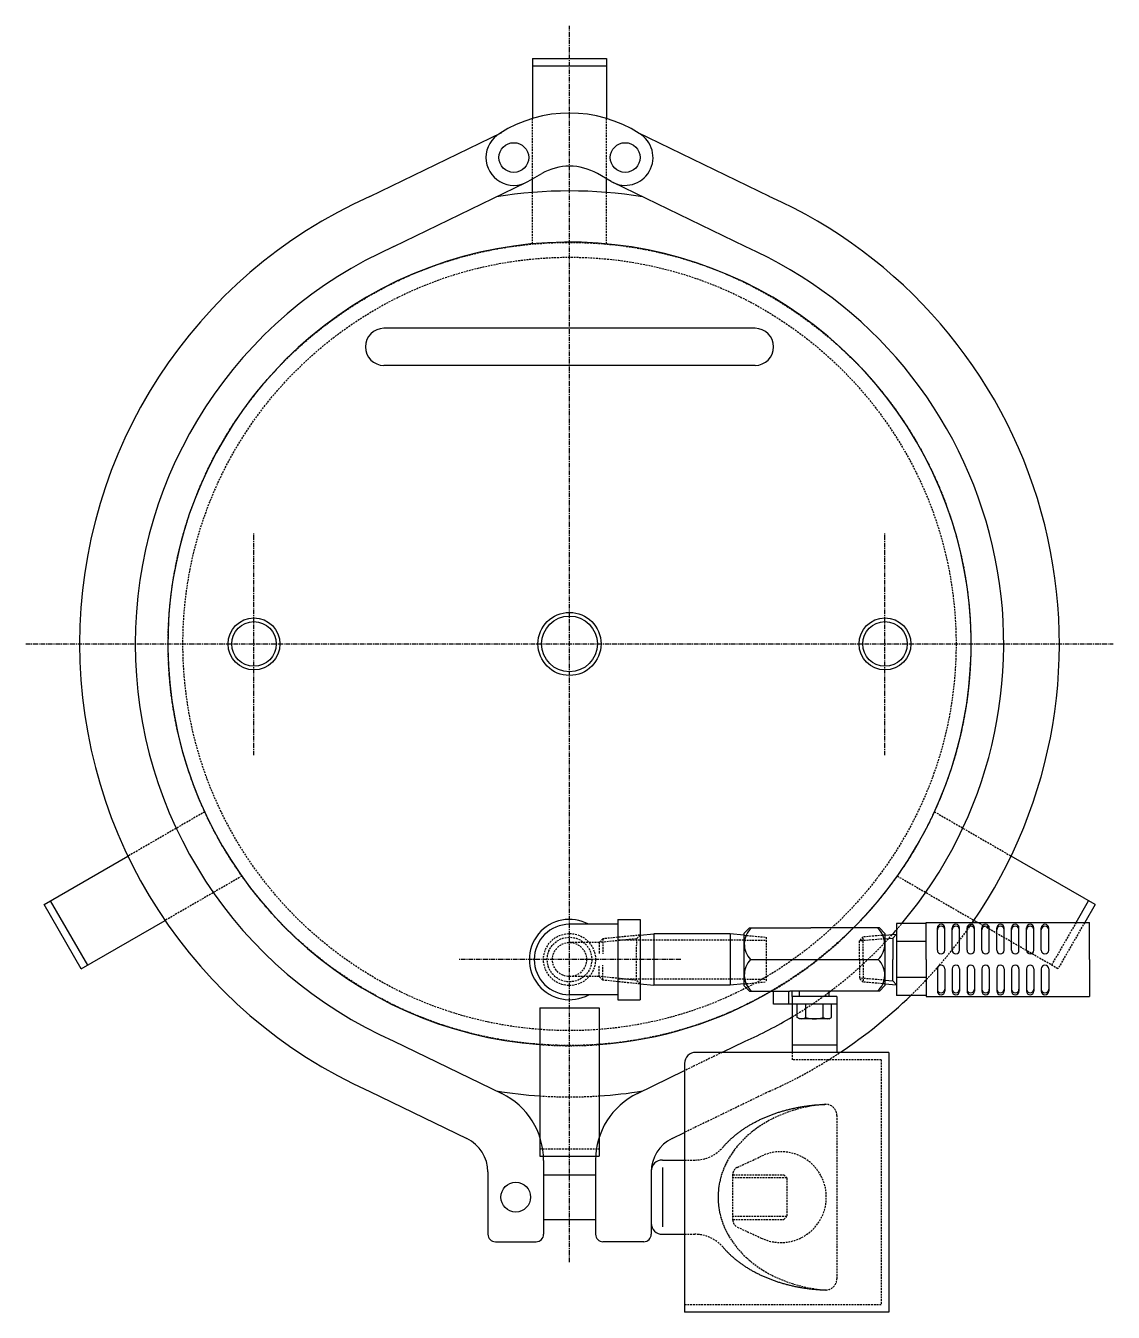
# Model space of a CAD drawing. Extents: x 249 to 974, y 18 to 1071.
# Drawn here: x 270 to 563, y 724.5 to 1071 of the extents above; entities that cross this region are included whole.
import ezdxf

# ---------------------------------------------------------------- set-up
doc = ezdxf.new("R2010")
doc.units = 0
doc.linetypes.add('CENTER', pattern=[2, 1.25, -0.25, 0.25, -0.25])
doc.linetypes.add('DASHED', pattern=[0.75, 0.5, -0.25])
doc.layers.get('0').update_dxf_attribs({"linetype": 'CONTINUOUS'})
doc.layers.add('CENTER', color=1, linetype='CENTER')

msp = doc.modelspace()

# ---------------------------------------------------------------- linework, layer by layer
at = {"color": 7, "linetype": 'CONTINUOUS'}
for p, q in [((406.5, 1062.2), (426.5, 1062.2)), ((406.5, 1062.2), (406.5, 1046.04)), ((426.5, 1062.2), (426.5, 1046.03)), ((406.5, 1060.2), (426.5, 1060.2)), ((362.67, 1025.03), (398.23, 1042.27)), ((470.35, 1025.03), (434.79, 1042.27)), ((405.25, 1029.02), (409.01, 1031.19)), ((406.5, 1026.1), (406.5, 1029.74)), ((427.77, 1029.02), (424.01, 1031.19)), ((426.5, 1026.11), (426.5, 1029.75)), ((369.21, 1011.53), (404.77, 1028.77)), ((463.81, 1011.53), (428.25, 1028.77)), ((466.5, 989.52), (366.5, 989.52)), ((466.5, 979.52), (366.5, 979.52)), ((274.97, 834.31), (297.53, 847.34)), ((558.09, 834.35), (535.49, 847.4)), ((286.7, 818), (276.7, 835.31)), ((552.99, 829.52), (556.36, 835.35)), ((284.97, 817), (274.97, 834.31)), ((558.09, 834.35), (555.3, 829.52)), ((284.97, 817), (307.54, 830.03)), ((429.55, 829.01), (416.5, 829.01)), ((429.55, 830.33), (429.55, 808.7)), ((429.55, 830.33), (435.5, 830.33)), ((435.5, 830.33), (435.5, 808.7)), ((512.6, 829.22), (504.6, 829.22)), ((504.6, 829.22), (504.6, 819.52)), ((512.6, 829.52), (556.6, 829.52)), ((512.6, 819.52), (512.6, 829.52)), ((525.5, 830.07), (526.48, 829.51)), ((556.6, 819.52), (556.6, 829.52)), ((435.5, 826.07), (439.2, 826.42)), ((435.5, 826.07), (435.5, 812.96)), ((459.8, 826.42), (439.2, 826.42)), ((439.2, 826.42), (439.2, 812.62)), ((459.8, 826.42), (459.8, 812.62)), ((463.5, 826.07), (459.8, 826.42)), ((465, 828.02), (463.5, 826.52)), ((463.5, 826.52), (463.5, 812.52)), ((463.5, 826.04), (463.5, 812.96)), ((465, 828.02), (481.5, 828.02)), ((500, 828.02), (481.5, 828.02)), ((500, 828.02), (501.5, 826.52)), ((501.5, 826.52), (501.5, 812.52)), ((501.5, 826.09), (504.6, 826.34)), ((501.5, 826.09), (501.5, 812.94)), ((501.5, 825.09), (503.6, 825.26)), ((504.6, 826.34), (503.6, 825.26)), ((503.6, 825.26), (503.6, 819.52)), ((515.6, 822.02), (515.6, 828.02)), ((517.6, 822.02), (517.6, 828.02)), ((519.6, 822.02), (519.6, 828.02)), ((521.6, 822.02), (521.6, 828.02)), ((523.6, 822.02), (523.6, 828.02)), ((525.6, 822.02), (525.6, 828.02)), ((527.6, 822.02), (527.6, 828.02)), ((529.6, 822.02), (529.6, 828.02)), ((531.6, 822.02), (531.6, 828.02)), ((533.6, 822.02), (533.6, 828.02)), ((535.6, 822.02), (535.6, 828.02)), ((537.6, 822.02), (537.6, 828.02)), ((539.6, 822.02), (539.6, 828.02)), ((541.6, 822.02), (541.6, 828.02)), ((543.6, 822.02), (543.6, 828.02)), ((545.6, 822.02), (545.6, 828.02)), ((512.6, 824.37), (504.6, 824.37)), ((465.31, 819.52), (499.69, 819.52)), ((503.6, 813.77), (503.6, 819.52)), ((504.6, 819.52), (504.6, 809.82)), ((512.6, 819.52), (512.6, 809.52)), ((556.6, 819.52), (556.6, 809.52)), ((512.6, 814.67), (504.6, 814.67)), ((515.6, 817.02), (515.6, 811.02)), ((517.6, 817.02), (517.6, 811.02)), ((519.6, 817.02), (519.6, 811.02)), ((521.6, 817.02), (521.6, 811.02)), ((523.6, 817.02), (523.6, 811.02)), ((525.6, 817.02), (525.6, 811.02)), ((527.6, 817.02), (527.6, 811.02)), ((529.6, 817.02), (529.6, 811.02)), ((531.6, 817.02), (531.6, 811.02)), ((533.6, 817.02), (533.6, 811.02)), ((535.6, 817.02), (535.6, 811.02)), ((537.6, 817.02), (537.6, 811.02)), ((539.6, 817.02), (539.6, 811.02)), ((541.6, 817.02), (541.6, 811.02)), ((543.6, 817.02), (543.6, 811.02)), ((545.6, 817.02), (545.6, 811.02)), ((435.5, 812.96), (439.2, 812.62)), ((459.8, 812.62), (439.2, 812.62)), ((463.5, 812.96), (459.8, 812.62)), ((465, 811.02), (463.5, 812.52)), ((465, 811.02), (475.86, 811.02)), ((471.5, 807.52), (471.5, 811.02)), ((475.5, 811.02), (475.5, 807.52)), ((487.14, 811.02), (475.86, 811.02)), ((476.5, 809.52), (476.5, 811.02)), ((478.5, 809.52), (478.5, 811.02)), ((486.5, 809.52), (486.5, 811.02)), ((500, 811.02), (487.14, 811.02)), ((500, 811.02), (501.5, 812.52)), ((501.5, 813.95), (503.6, 813.77)), ((501.5, 812.94), (504.6, 812.69)), ((504.6, 812.69), (503.6, 813.77)), ((429.55, 810.02), (416.5, 810.02)), ((429.55, 808.7), (435.5, 808.7)), ((476.5, 807.52), (471.5, 807.52)), ((488.5, 809.52), (476.5, 809.52)), ((476.5, 809.52), (476.5, 794.52)), ((488.5, 807.52), (476.5, 807.52)), ((487.12, 807.52), (477.88, 807.52)), ((477.88, 803.87), (477.88, 807.52)), ((480.19, 803.87), (480.19, 807.52)), ((484.81, 803.87), (484.81, 807.52)), ((487.12, 803.87), (487.12, 807.52)), ((488.5, 809.52), (488.5, 794.52)), ((512.6, 809.82), (504.6, 809.82)), ((512.6, 809.52), (556.6, 809.52)), ((408.5, 806.52), (408.5, 766.52)), ((408.5, 806.52), (424.5, 806.52)), ((424.5, 806.52), (424.5, 766.52)), ((478.5, 803.52), (477.88, 803.87)), ((486.5, 803.52), (478.5, 803.52)), ((486.5, 803.52), (487.12, 803.87)), ((369.21, 797.5), (398.24, 783.43)), ((457.7, 794.55), (463.79, 797.5)), ((502.5, 794.52), (450.5, 794.52)), ((476.5, 796.52), (488.5, 796.52)), ((502.5, 794.52), (502.5, 724.52)), ((447.5, 791.52), (447.5, 724.52)), ((434.8, 783.45), (447.5, 789.6)), ((362.67, 784), (388.88, 771.3)), ((444.16, 771.32), (447.5, 772.94)), ((408.5, 766.52), (424.5, 766.52)), ((409.52, 765.43), (409.52, 745.52)), ((423.52, 765.45), (423.52, 745.52)), ((438.52, 762.52), (438.52, 748.52)), ((438.52, 762.32), (438.52, 745.52)), ((441.52, 765.52), (447.5, 765.52)), ((441.52, 763.52), (441.52, 747.52)), ((441.52, 763.52), (441.52, 747.52)), ((394.52, 762.3), (394.52, 745.52)), ((409.5, 761.52), (423.5, 761.52)), ((438.52, 759.18), (438.52, 745.52)), ((409.5, 749.52), (423.5, 749.52)), ((441.52, 745.52), (447.5, 745.52)), ((396.52, 743.52), (407.52, 743.52)), ((436.52, 743.52), (425.52, 743.52)), ((502.5, 724.52), (447.5, 724.52))]:
    msp.add_line(p, q, dxfattribs=at)
at = {"color": 3, "linetype": 'DASHED'}
for p, q in [((406.5, 1029.74), (406.5, 1046.04)), ((426.5, 1029.75), (426.5, 1046.03)), ((406.5, 1012.2), (406.5, 1026.1)), ((426.5, 1012.2), (426.5, 1026.11)), ((514.79, 859.35), (535.49, 847.4)), ((318.27, 859.32), (297.53, 847.34)), ((328.27, 842), (307.54, 830.03)), ((504.79, 842.03), (525.5, 830.07)), ((548.09, 817.03), (526.48, 829.51)), ((552.99, 829.52), (546.36, 818.03)), ((555.3, 829.52), (548.09, 817.03)), ((425.51, 825.1), (424.51, 824.1)), ((434.51, 825.09), (424.51, 824.1)), ((425.51, 825.1), (425.5, 821.09)), ((435.51, 826.09), (425.51, 825.1)), ((435.5, 826.07), (429.5, 825.52)), ((429.5, 825.52), (429.5, 813.52)), ((435.5, 824.77), (429.5, 824.77)), ((434.51, 825.09), (434.49, 813.94)), ((435.51, 826.09), (434.51, 825.09)), ((463.5, 824.77), (435.5, 824.77)), ((463.5, 826.07), (469.5, 825.52)), ((463.5, 824.77), (469.5, 824.77)), ((469.5, 825.52), (469.5, 813.52)), ((495.6, 825.6), (494.6, 824.52)), ((501.5, 825.09), (494.6, 824.52)), ((501.5, 826.09), (495.6, 825.6)), ((495.6, 819.52), (495.6, 825.6)), ((424.51, 824.1), (416.51, 824.1)), ((424.51, 824.1), (424.5, 821.09)), ((494.6, 819.52), (494.6, 824.52)), ((494.6, 819.52), (494.6, 824.52)), ((424.49, 814.96), (424.5, 817.97)), ((425.49, 813.96), (425.5, 817.97)), ((494.6, 819.52), (494.6, 814.52)), ((494.6, 819.52), (494.6, 814.52)), ((495.6, 819.52), (495.6, 813.44)), ((424.49, 814.96), (416.5, 814.93)), ((434.49, 813.94), (424.49, 814.96)), ((425.49, 813.96), (424.49, 814.96)), ((495.6, 813.44), (494.6, 814.52)), ((501.5, 813.95), (494.6, 814.52)), ((435.49, 812.94), (425.49, 813.96)), ((435.5, 814.27), (429.5, 814.27)), ((435.5, 812.96), (429.5, 813.52)), ((435.49, 812.94), (434.49, 813.94)), ((463.5, 814.27), (435.5, 814.27)), ((463.5, 814.27), (469.5, 814.27)), ((463.5, 812.96), (469.5, 813.52)), ((501.5, 812.95), (495.6, 813.44)), ((457.7, 794.55), (447.5, 789.6)), ((476.5, 794.52), (476.5, 792.52)), ((500.5, 792.52), (476.5, 792.52)), ((500.5, 792.52), (500.5, 726.52)), ((470.33, 784), (447.5, 772.94)), ((488.52, 777.53), (488.52, 733.51)), ((408.5, 768.52), (424.5, 768.52)), ((461.68, 763.55), (468.18, 766.55)), ((447.5, 765.52), (450.28, 765.52)), ((460.52, 749.3), (460.52, 761.74)), ((460.52, 761.52), (474.22, 761.52)), ((475.02, 760.72), (460.52, 760.72)), ((474.22, 761.52), (475.02, 760.72)), ((475.02, 760.72), (475.02, 750.32)), ((475.02, 750.32), (460.52, 750.32)), ((460.52, 749.52), (474.22, 749.52)), ((474.22, 749.52), (475.02, 750.32)), ((447.5, 745.52), (450.28, 745.52)), ((461.68, 747.48), (468.18, 744.49)), ((500.5, 726.52), (447.5, 726.52))]:
    msp.add_line(p, q, dxfattribs=at)
for points in [[(485.52, 780.52, 0), (484.79, 780.46, 0), (484.05, 780.38, 0), (483.32, 780.29, 0), (482.6, 780.19, 0), (481.87, 780.08, 0), (481.15, 779.95, 0), (480.44, 779.81, 0), (479.72, 779.66, 0), (479.01, 779.49, 0), (478.31, 779.32, 0), (477.62, 779.12, 0), (476.92, 778.92, 0), (476.24, 778.7, 0), (475.56, 778.48, 0), (474.89, 778.24, 0), (474.22, 777.98, 0), (473.57, 777.72, 0), (472.92, 777.44, 0), (472.28, 777.15, 0), (471.65, 776.85, 0), (471.02, 776.54, 0), (470.41, 776.22, 0), (469.81, 775.88, 0), (469.21, 775.54, 0), (468.63, 775.19, 0), (468.06, 774.82, 0), (467.49, 774.45, 0), (466.94, 774.06, 0), (466.4, 773.66, 0), (465.87, 773.26, 0), (465.36, 772.84, 0), (464.86, 772.42, 0), (464.36, 771.99, 0), (463.89, 771.54, 0), (463.42, 771.1, 0), (462.97, 770.64, 0), (462.53, 770.17, 0), (462.11, 769.7, 0), (461.7, 769.21, 0), (461.3, 768.72, 0), (460.92, 768.23, 0), (460.56, 767.72, 0), (460.2, 767.22, 0), (459.87, 766.7, 0), (459.55, 766.18, 0), (459.24, 765.65, 0), (458.95, 765.12, 0), (458.68, 764.58, 0), (458.42, 764.04, 0), (458.18, 763.49, 0), (457.95, 762.94, 0), (457.74, 762.38, 0), (457.54, 761.82, 0), (457.37, 761.26, 0), (457.21, 760.69, 0), (457.06, 760.13, 0), (456.94, 759.55, 0), (456.82, 758.98, 0), (456.73, 758.41, 0), (456.65, 757.83, 0), (456.6, 757.25, 0), (456.55, 756.67, 0), (456.53, 756.1, 0), (456.52, 755.52, 0), (456.53, 754.94, 0), (456.55, 754.36, 0), (456.6, 753.78, 0), (456.65, 753.2, 0), (456.73, 752.63, 0), (456.82, 752.05, 0), (456.94, 751.48, 0), (457.06, 750.91, 0), (457.21, 750.34, 0), (457.37, 749.77, 0), (457.54, 749.21, 0), (457.74, 748.65, 0), (457.95, 748.1, 0), (458.18, 747.54, 0), (458.42, 747, 0), (458.68, 746.45, 0), (458.95, 745.92, 0), (459.24, 745.38, 0), (459.55, 744.86, 0), (459.87, 744.33, 0), (460.2, 743.82, 0), (460.56, 743.31, 0), (460.92, 742.81, 0), (461.3, 742.31, 0), (461.7, 741.82, 0), (462.11, 741.34, 0), (462.53, 740.86, 0), (462.97, 740.4, 0), (463.42, 739.94, 0), (463.89, 739.49, 0), (464.36, 739.05, 0), (464.86, 738.61, 0), (465.36, 738.19, 0), (465.87, 737.77, 0), (466.4, 737.37, 0), (466.94, 736.97, 0), (467.49, 736.59, 0), (468.06, 736.21, 0), (468.63, 735.85, 0), (469.21, 735.49, 0), (469.81, 735.15, 0), (470.41, 734.81, 0), (471.02, 734.49, 0), (471.65, 734.18, 0), (472.28, 733.88, 0), (472.92, 733.59, 0), (473.57, 733.32, 0), (474.22, 733.05, 0), (474.89, 732.8, 0), (475.56, 732.56, 0), (476.24, 732.33, 0), (476.92, 732.11, 0), (477.62, 731.91, 0), (478.31, 731.72, 0), (479.01, 731.54, 0), (479.72, 731.37, 0), (480.44, 731.22, 0), (481.15, 731.08, 0), (481.87, 730.95, 0), (482.6, 730.84, 0), (483.32, 730.74, 0), (484.05, 730.65, 0), (484.79, 730.58, 0), (485.52, 730.52, 0)], [(457.87, 769.01, 0), (458.01, 769.17, 0), (458.14, 769.32, 0), (458.28, 769.48, 0), (458.42, 769.63, 0), (458.57, 769.78, 0), (458.71, 769.94, 0), (458.86, 770.09, 0), (459, 770.24, 0), (459.15, 770.39, 0), (459.3, 770.54, 0), (459.45, 770.69, 0), (459.61, 770.84, 0), (459.76, 770.99, 0), (459.92, 771.13, 0), (460.08, 771.28, 0), (460.24, 771.42, 0), (460.4, 771.57, 0), (460.56, 771.71, 0), (460.73, 771.85, 0), (460.89, 771.99, 0), (461.06, 772.13, 0), (461.23, 772.27, 0), (461.4, 772.41, 0), (461.57, 772.54, 0), (461.75, 772.68, 0), (461.92, 772.82, 0), (462.1, 772.95, 0), (462.28, 773.08, 0), (462.46, 773.22, 0), (462.64, 773.35, 0), (462.82, 773.48, 0), (463.01, 773.61, 0), (463.19, 773.74, 0), (463.38, 773.86, 0), (463.57, 773.99, 0), (463.76, 774.11, 0), (463.95, 774.24, 0), (464.14, 774.36, 0), (464.33, 774.48, 0), (464.53, 774.61, 0), (464.72, 774.73, 0), (464.92, 774.84, 0), (465.12, 774.96, 0), (465.32, 775.08, 0), (465.52, 775.2, 0), (465.73, 775.31, 0), (465.93, 775.42, 0), (466.14, 775.54, 0), (466.34, 775.65, 0), (466.55, 775.76, 0), (466.76, 775.87, 0), (466.97, 775.97, 0), (467.18, 776.08, 0), (467.39, 776.19, 0), (467.61, 776.29, 0), (467.82, 776.39, 0), (468.04, 776.5, 0), (468.26, 776.6, 0), (468.48, 776.7, 0), (468.69, 776.8, 0), (468.92, 776.89, 0), (469.14, 776.99, 0), (469.36, 777.09, 0), (469.58, 777.18, 0), (469.81, 777.27, 0), (470.03, 777.36, 0), (470.26, 777.46, 0), (470.49, 777.54, 0), (470.72, 777.63, 0), (470.95, 777.72, 0), (471.18, 777.8, 0), (471.41, 777.89, 0), (471.64, 777.97, 0), (471.88, 778.05, 0), (472.11, 778.13, 0), (472.35, 778.21, 0), (472.58, 778.29, 0), (472.82, 778.37, 0), (473.06, 778.44, 0), (473.3, 778.52, 0), (473.54, 778.59, 0), (473.78, 778.66, 0), (474.02, 778.73, 0), (474.26, 778.8, 0), (474.51, 778.87, 0), (474.75, 778.93, 0), (475, 779, 0), (475.24, 779.06, 0), (475.49, 779.13, 0), (475.74, 779.19, 0), (475.98, 779.25, 0), (476.23, 779.31, 0), (476.48, 779.36, 0), (476.73, 779.42, 0), (476.98, 779.47, 0), (477.23, 779.53, 0), (477.48, 779.58, 0), (477.74, 779.63, 0), (477.99, 779.68, 0), (478.24, 779.73, 0), (478.5, 779.77, 0), (478.75, 779.82, 0), (479.01, 779.86, 0), (479.26, 779.91, 0), (479.52, 779.95, 0), (479.77, 779.99, 0), (480.03, 780.02, 0), (480.29, 780.06, 0), (480.55, 780.1, 0), (480.81, 780.13, 0), (481.07, 780.17, 0), (481.32, 780.2, 0), (481.58, 780.23, 0), (481.85, 780.26, 0), (482.11, 780.28, 0), (482.37, 780.31, 0), (482.63, 780.34, 0), (482.89, 780.36, 0), (483.15, 780.38, 0), (483.41, 780.4, 0), (483.68, 780.42, 0), (483.94, 780.44, 0), (484.2, 780.46, 0), (484.46, 780.47, 0), (484.73, 780.48, 0), (484.99, 780.5, 0), (485.26, 780.51, 0), (485.52, 780.52, 0)], [(457.87, 742.02, 0), (458.01, 741.87, 0), (458.14, 741.71, 0), (458.28, 741.56, 0), (458.42, 741.4, 0), (458.57, 741.25, 0), (458.71, 741.1, 0), (458.86, 740.94, 0), (459, 740.79, 0), (459.15, 740.64, 0), (459.3, 740.49, 0), (459.45, 740.34, 0), (459.61, 740.2, 0), (459.76, 740.05, 0), (459.92, 739.9, 0), (460.08, 739.76, 0), (460.24, 739.61, 0), (460.4, 739.47, 0), (460.56, 739.33, 0), (460.73, 739.18, 0), (460.89, 739.04, 0), (461.06, 738.9, 0), (461.23, 738.76, 0), (461.4, 738.63, 0), (461.57, 738.49, 0), (461.75, 738.35, 0), (461.92, 738.22, 0), (462.1, 738.08, 0), (462.28, 737.95, 0), (462.46, 737.82, 0), (462.64, 737.69, 0), (462.82, 737.56, 0), (463.01, 737.43, 0), (463.19, 737.3, 0), (463.38, 737.17, 0), (463.57, 737.04, 0), (463.76, 736.92, 0), (463.95, 736.79, 0), (464.14, 736.67, 0), (464.33, 736.55, 0), (464.53, 736.43, 0), (464.72, 736.31, 0), (464.92, 736.19, 0), (465.12, 736.07, 0), (465.32, 735.95, 0), (465.52, 735.84, 0), (465.73, 735.72, 0), (465.93, 735.61, 0), (466.14, 735.5, 0), (466.34, 735.39, 0), (466.55, 735.28, 0), (466.76, 735.17, 0), (466.97, 735.06, 0), (467.18, 734.95, 0), (467.39, 734.85, 0), (467.61, 734.74, 0), (467.82, 734.64, 0), (468.04, 734.54, 0), (468.26, 734.43, 0), (468.48, 734.34, 0), (468.69, 734.24, 0), (468.92, 734.14, 0), (469.14, 734.04, 0), (469.36, 733.95, 0), (469.58, 733.85, 0), (469.81, 733.76, 0), (470.03, 733.67, 0), (470.26, 733.58, 0), (470.49, 733.49, 0), (470.72, 733.4, 0), (470.95, 733.31, 0), (471.18, 733.23, 0), (471.41, 733.14, 0), (471.64, 733.06, 0), (471.88, 732.98, 0), (472.11, 732.9, 0), (472.35, 732.82, 0), (472.58, 732.74, 0), (472.82, 732.66, 0), (473.06, 732.59, 0), (473.3, 732.52, 0), (473.54, 732.44, 0), (473.78, 732.37, 0), (474.02, 732.3, 0), (474.26, 732.23, 0), (474.51, 732.16, 0), (474.75, 732.1, 0), (475, 732.03, 0), (475.24, 731.97, 0), (475.49, 731.91, 0), (475.74, 731.85, 0), (475.98, 731.78, 0), (476.23, 731.73, 0), (476.48, 731.67, 0), (476.73, 731.61, 0), (476.98, 731.56, 0), (477.23, 731.5, 0), (477.48, 731.45, 0), (477.74, 731.4, 0), (477.99, 731.35, 0), (478.24, 731.3, 0), (478.5, 731.26, 0), (478.75, 731.21, 0), (479.01, 731.17, 0), (479.26, 731.13, 0), (479.52, 731.09, 0), (479.77, 731.05, 0), (480.03, 731.01, 0), (480.29, 730.97, 0), (480.55, 730.93, 0), (480.81, 730.9, 0), (481.07, 730.87, 0), (481.32, 730.84, 0), (481.58, 730.8, 0), (481.85, 730.78, 0), (482.11, 730.75, 0), (482.37, 730.72, 0), (482.63, 730.7, 0), (482.89, 730.67, 0), (483.15, 730.65, 0), (483.41, 730.63, 0), (483.68, 730.61, 0), (483.94, 730.6, 0), (484.2, 730.58, 0), (484.46, 730.56, 0), (484.73, 730.55, 0), (484.99, 730.54, 0), (485.26, 730.53, 0), (485.52, 730.52, 0)]]:
    msp.add_polyline3d(points, dxfattribs=at)
at = {"color": 7, "linetype": 'CONTINUOUS'}
for centre, radius in [((401.5, 1035.52), 4), ((431.5, 1035.52), 4), ((331.5, 904.52), 7), ((416.5, 904.52), 8.5), ((416.5, 904.52), 7.5), ((501.5, 904.52), 7), ((331.5, 904.52), 6), ((501.5, 904.52), 6), ((402.02, 755.52), 4)]:
    msp.add_circle(centre, radius, dxfattribs=at)
at = {"color": 3, "linetype": 'DASHED'}
for centre, radius in [((416.5, 904.52), 108.15), ((416.5, 904.52), 104.15), ((416.5, 819.52), 7), ((416.5, 819.52), 6), ((416.5, 819.52), 4.59)]:
    msp.add_circle(centre, radius, dxfattribs=at)
at = {"color": 7, "linetype": 'CONTINUOUS'}
for centre, radius, start, end in [((416.5, 1012.76), 34.74, 57.336, 122.6612), ((401.5, 1035.52), 7.5, 120, 300), ((431.5, 1035.52), 7.5, 240, 60), ((416.51, 1018.2), 15, 60, 120), ((416.52, 904.52), 122, 80.7261, 99.2901), ((416.5, 904.52), 131.99, 114.0679, 245.9321), ((416.5, 904.52), 131.99, 325.3741, 65.9321), ((416.5, 904.52), 108.21, 315.0318, 265.7601), ((416.5, 904.52), 117, 113.842, 246.158), ((416.5, 904.52), 117, 319.9396, 66.158), ((366.5, 984.52), 5, 90, 270), ((466.5, 984.52), 5, 270, 90), ((416.5, 819.52), 10.82, 61.3057, 298.6943), ((416.5, 819.52), 9.49, 90, 270), ((516.6, 828.02), 1, 0, 180), ((516.6, 827.52), 1, 0, 180), ((520.6, 828.02), 1, 0, 180), ((520.6, 827.52), 1, 0, 180), ((524.6, 828.02), 1, 0, 180), ((524.6, 827.52), 1, 0, 180), ((528.6, 828.02), 1, 0, 180), ((528.6, 827.52), 1, 0, 180), ((532.6, 828.02), 1, 0, 180), ((532.6, 827.52), 1, 0, 180), ((536.6, 828.02), 1, 0, 180), ((536.6, 827.52), 1, 0, 180), ((540.6, 828.02), 1, 0, 180), ((540.6, 827.52), 1, 0, 180), ((544.6, 828.02), 1, 0, 180), ((544.6, 827.52), 1, 0, 180), ((469.47, 823.67), 5.88, 132.2822, 224.947), ((495.65, 823.67), 5.8, 314.1982, 48.5726), ((416.5, 904.52), 117, 318.0154, 318.8502), ((516.6, 822.02), 1, 180, 0), ((520.6, 822.02), 1, 180, 0), ((524.6, 822.02), 1, 180, 0), ((528.6, 822.02), 1, 180, 0), ((532.6, 822.02), 1, 180, 0), ((536.6, 822.02), 1, 180, 0), ((540.6, 822.02), 1, 180, 0), ((544.6, 822.02), 1, 180, 0), ((469.47, 815.36), 5.88, 135.053, 227.7178), ((495.65, 815.36), 5.8, 311.4274, 45.8018), ((516.6, 817.02), 1, 0, 180), ((520.6, 817.02), 1, 0, 180), ((524.6, 817.02), 1, 0, 180), ((528.6, 817.02), 1, 0, 180), ((532.6, 817.02), 1, 0, 180), ((536.6, 817.02), 1, 0, 180), ((540.6, 817.02), 1, 0, 180), ((544.6, 817.02), 1, 0, 180), ((416.5, 904.52), 108.21, 274.2399, 300.2515), ((516.6, 811.52), 1, 180, 0), ((516.6, 811.02), 1, 180, 0), ((520.6, 811.52), 1, 180, 0), ((520.6, 811.02), 1, 180, 0), ((524.6, 811.52), 1, 180, 0), ((524.6, 811.02), 1, 180, 0), ((528.6, 811.52), 1, 180, 0), ((528.6, 811.02), 1, 180, 0), ((532.6, 811.52), 1, 180, 0), ((532.6, 811.02), 1, 180, 0), ((536.6, 811.52), 1, 180, 0), ((536.6, 811.02), 1, 180, 0), ((540.6, 811.52), 1, 180, 0), ((540.6, 811.02), 1, 180, 0), ((544.6, 811.52), 1, 180, 0), ((544.6, 811.02), 1, 180, 0), ((416.5, 904.52), 131.99, 303.5752, 314.1545), ((416.5, 904.52), 117, 293.842, 300.8519), ((479.04, 805.56), 2.04, 235.6158, 304.3842), ((482.5, 811.16), 7.64, 252.412, 287.588), ((485.96, 805.56), 2.04, 235.6158, 304.3842), ((450.5, 791.52), 3, 90, 180), ((416.52, 904.52), 122, 260.7099, 266.2311), ((389.52, 765.43), 20, 360, 64.1441), ((443.52, 765.45), 20, 115.8559, 180), ((416.52, 904.52), 122, 273.7507, 279.2624), ((384.52, 762.3), 10, 0, 64.1441), ((448.52, 762.32), 10, 115.8559, 180), ((441.52, 762.52), 3, 90, 180), ((441.52, 748.52), 3, 180, 270), ((396.52, 745.52), 2, 180, 270), ((407.52, 745.52), 2, 270, 0), ((425.52, 745.52), 2, 180, 270), ((436.52, 745.52), 2, 270, 0)]:
    msp.add_arc(centre, radius, start, end, dxfattribs=at)
at = {"color": 3, "linetype": 'DASHED'}
for centre, radius, start, end in [((416.5, 904.52), 117, 318.8502, 319.9396), ((416.5, 904.52), 131.99, 314.1545, 325.3741), ((416.5, 904.52), 108.21, 300.2515, 315.0318), ((416.5, 904.52), 117, 300.8519, 318.0154), ((416.5, 904.52), 108.21, 265.7601, 274.2399), ((416.5, 904.52), 131.99, 294.0679, 303.5752), ((416.52, 904.52), 122, 266.2311, 273.7507), ((485.53, 777.53), 2.99, 359.8833, 90.2818), ((450.28, 775.52), 10, 270, 319.4065), ((473.46, 755.52), 12.23, 244.4352, 115.5648), ((462.52, 761.74), 2, 114.741, 180), ((462.52, 749.3), 2, 180, 245.259), ((450.28, 735.52), 10, 40.5935, 90), ((485.53, 733.5), 2.99, 269.7182, 0.1167)]:
    msp.add_arc(centre, radius, start, end, dxfattribs=at)
at = {"layer": 'CENTER', "color": 1, "linetype": 'CENTER'}
for p, q in [((416.5, 738.02), (416.5, 1071.02)), ((331.5, 874.52), (331.5, 934.52)), ((501.5, 874.52), (501.5, 934.52)), ((270, 904.52), (563, 904.52)), ((446.5, 819.52), (386.5, 819.52))]:
    msp.add_line(p, q, dxfattribs=at)

doc.saveas('drawing.dxf')
